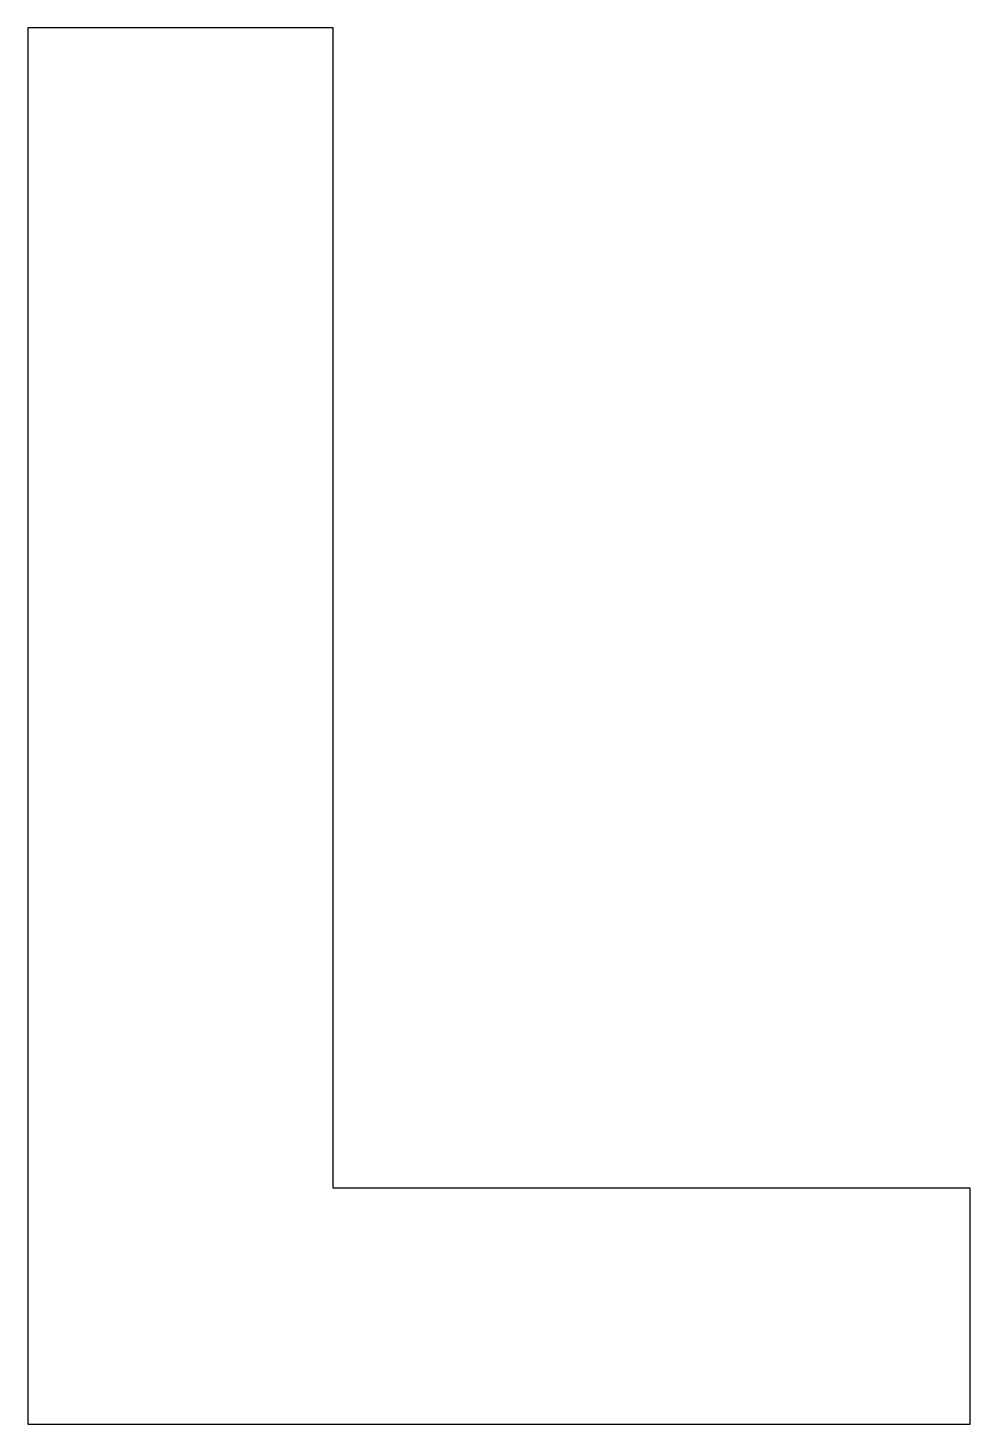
# Model space of a CAD drawing. Header units: metres. Extents: x -15 to 20.2, y -55.9 to -3.8.
import ezdxf

# ---------------------------------------------------------------- set-up
doc = ezdxf.new("R2010")
doc.units = ezdxf.units.M

msp = doc.modelspace()

# ---------------------------------------------------------------- linework, layer by layer
for p, q in [((-3.63875, -3.80072), (-15.0416, -3.80072)), ((-15.0416, -3.80072), (-15.0416, -55.9437)), ((-3.63875, -47.131), (-3.63875, -3.80072)), ((20.1718, -47.131), (-3.63875, -47.131)), ((20.1718, -55.9437), (20.1718, -47.131)), ((-15.0416, -55.9437), (20.1718, -55.9437))]:
    msp.add_line(p, q)

doc.saveas('drawing.dxf')
